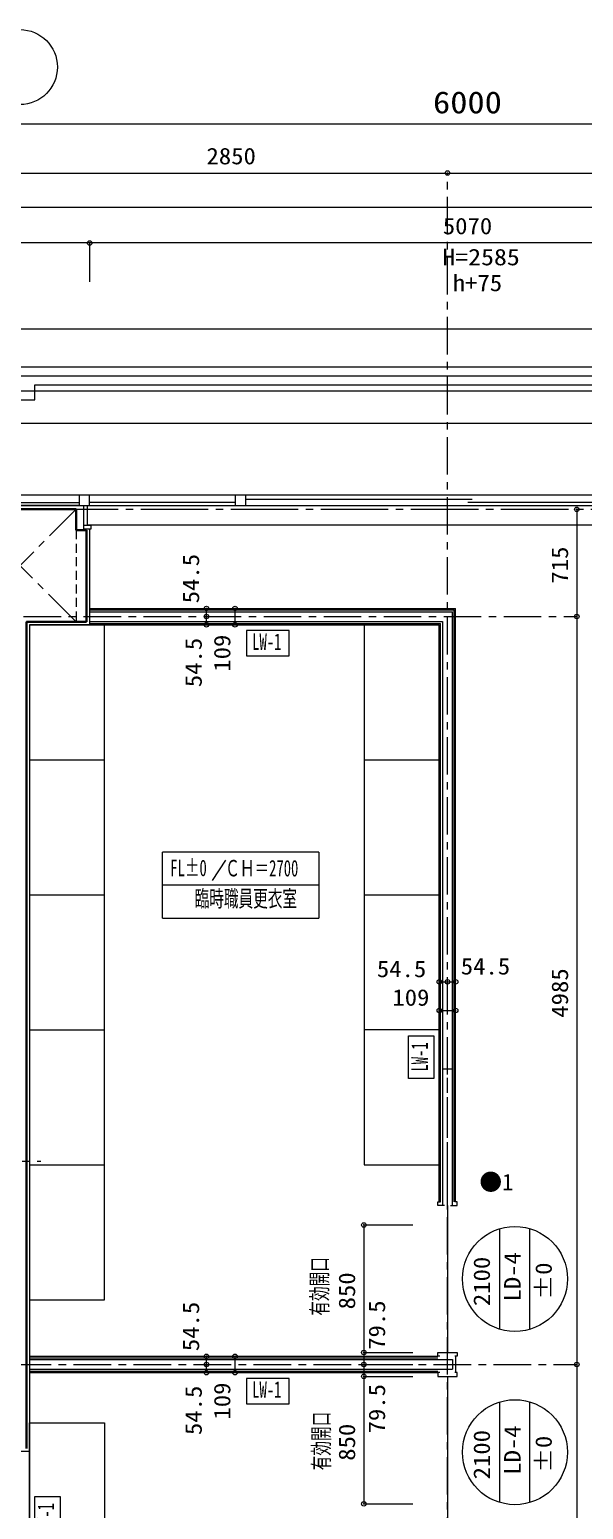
# Model space of a CAD drawing. Units: millimetres at full size, sheet at 1:50. Extents: x -48066 to 77311, y -302220 to 10476.
# Drawn here: x 12051 to 15742, y 612 to 10476 of the extents above; entities that cross this region are included whole.
import ezdxf
from ezdxf.enums import TextEntityAlignment as Align

# ---------------------------------------------------------------- set-up
doc = ezdxf.new("R2010")
doc.units = ezdxf.units.MM
doc.header["$LTSCALE"] = 50
doc.header["$PDMODE"] = 32
doc.header["$PDSIZE"] = 30
for name, pattern in [('CHAIN1', [8, 5, -1, 1, -1]), ('CHAIN2', [12, 9, -1, 1, -1]), ('DASHED1', [1.8, 1.2, -0.6]), ('DASHED2', [3, 2, -1])]:
    doc.linetypes.add(name, pattern=pattern)
for name, color, linetype, lineweight in [('0-0_通り芯', 4, 'Continuous', 18), ('0-1_壁芯', 4, 'Continuous', 18), ('0-4_z246', 3, 'Continuous', 18), ('0-6_LGS', 4, 'Continuous', 18), ('0-7_仕上げ線', 3, 'Continuous', 18), ('0-8_平詳寸法', 4, 'Continuous', 18), ('0-A_外部建具', 4, 'Continuous', 18), ('0-B_内部建具', 4, 'Continuous', 18), ('0-C_文字', 4, 'Continuous', 18), ('1-1_床雑', 4, 'Continuous', 18), ('3-1_室名符号', 4, 'Continuous', 18), ('3-4_Dｼｰﾄ', 4, 'Continuous', 18), ('4-4_柱・壁', 2, 'Continuous', 35), ('4-5_柱壁寸法', 7, 'CHAIN1', 9), ('C-F_補助線', 4, 'Continuous', 18)]:
    doc.layers.add(name, color=color, linetype=linetype, lineweight=lineweight)
doc.layers.add('6-8', color=7, linetype='Continuous')
doc.styles.add('ＭＳ ゴシック', font='')
doc.styles.get('ＭＳ ゴシック').set_extended_font_data('MS Gothic')

msp = doc.modelspace()

# ---------------------------------------------------------------- linework, layer by layer
at = {"layer": '0-0_通り芯'}
msp.add_line((11986.2, 9848.93), (17986.2, 9848.93), dxfattribs=at)
at = {"layer": '0-0_通り芯', "color": 6, "linetype": 'CHAIN2'}
msp.add_line((-21408.14, 7278.61), (26359.86, 7278.61), dxfattribs=at)
at = {"layer": '0-0_通り芯'}
msp.add_circle((11986.2, 10226.35), 250, dxfattribs=at)
at = {"layer": '0-1_壁芯'}
for p, q in [((11986.2, 9520.31), (14836.2, 9520.31)), ((14836.2, 9520.31), (17986.2, 9520.31)), ((15697.88, 7278.61), (15697.88, 6563.62)), ((15697.88, 6563.62), (15697.88, 1578.63)), ((15697.88, 1578.63), (15697.88, -666.38))]:
    msp.add_line(p, q, dxfattribs=at)
at = {"layer": '0-1_壁芯', "linetype": 'CHAIN1'}
for p, q in [((14836.2, -1289.33), (14836.2, 9520.31)), ((11611.19, 6563.62), (15697.88, 6563.62)), ((9300.82, 2933.61), (12125.37, 2933.61)), ((11943.8, 1578.62), (15697.88, 1578.63))]:
    msp.add_line(p, q, dxfattribs=at)
at = {"layer": '0-1_壁芯'}
for p in [(14836.2, 9520.31), (15697.88, 7278.61), (15697.88, 6563.62), (15697.88, 1578.63)]:
    msp.add_point(p, dxfattribs=at)
at = {"layer": '0-4_z246'}
for p, q in [((19461.19, 8478.61), (-13488.8, 8478.61)), ((-14528.8, 8228.61), (20501.19, 8228.61)), ((11986.2, 8167.91), (20501.19, 8167.91)), ((12086.2, 8108.61), (19311.19, 8108.61)), ((11986.2, 8068.11), (20501.19, 8068.11))]:
    msp.add_line(p, q, dxfattribs=at)
msp.add_lwpolyline([(11886.19, 8008.61), (12086.2, 8008.61), (12086.2, 8108.61)], dxfattribs=at)
at = {"layer": '0-6_LGS'}
for p, q in [((12451.2, 6596.11), (14868.69, 6596.11)), ((12451.2, 6531.11), (14803.69, 6531.11)), ((14803.69, 6531.11), (14803.69, 2638.11)), ((14868.69, 2638.11), (14868.69, 6596.11)), ((14803.69, 3548.61), (14868.69, 3548.61)), ((12051.19, 1546.11), (14868.7, 1546.11))]:
    msp.add_line(p, q, dxfattribs=at)
msp.add_lwpolyline([(12051.19, 1611.11), (14868.69, 1611.11), (14868.7, 1546.11)], dxfattribs=at)
at = {"layer": '0-7_仕上げ線'}
for p, q in [((12451.2, 7148.61), (12451.2, 6509.11)), ((12451.2, 6618.11), (14890.69, 6618.11)), ((14890.69, 2663.11), (14890.69, 6618.11)), ((12451.2, 6608.61), (14881.19, 6608.61)), ((12451.2, 6518.61), (14790.69, 6518.61)), ((14790.69, 2663.11), (14790.69, 6518.61)), ((14881.19, 2663.11), (14881.19, 6608.61)), ((12051.2, 6509.11), (12051.2, -611.89)), ((12051.2, 6509.11), (14781.69, 6509.11)), ((14781.69, 2663.11), (14781.69, 6509.11)), ((12051.19, 1633.11), (14771.69, 1633.11)), ((12051.19, 1623.61), (14771.69, 1623.61)), ((12051.19, 1533.61), (14772.19, 1533.61)), ((12051.19, 1524.11), (14772.19, 1524.11)), ((12051.2, 998.61), (11821.17, 998.61))]:
    msp.add_line(p, q, dxfattribs=at)
at = {"layer": '0-8_平詳寸法'}
for p, q in [((13229.58, 6563.62), (13229.58, 6618.12)), ((13420.17, 6509.12), (13420.17, 6618.12)), ((13229.58, 6509.12), (13229.58, 6563.62)), ((14781.7, 4129.11), (14836.2, 4129.11)), ((14836.2, 4129.11), (14890.7, 4129.11)), ((14781.7, 3938.52), (14890.7, 3938.52)), ((13229.58, 1578.62), (13229.58, 1633.12)), ((13229.58, 1524.12), (13229.58, 1578.62)), ((13420.17, 1524.12), (13420.17, 1633.12))]:
    msp.add_line(p, q, dxfattribs=at)
for p in [(13229.58, 6618.12), (13420.17, 6618.12), (13229.58, 6563.62), (13229.58, 6509.12), (13420.17, 6509.12), (14781.7, 4129.11), (14836.2, 4129.11), (14890.7, 4129.11), (14781.7, 3938.52), (14890.7, 3938.52), (13229.58, 1633.12), (13229.58, 1578.62), (13420.17, 1633.12), (13229.58, 1524.12), (13420.17, 1524.12)]:
    msp.add_point(p, dxfattribs=at)
at = {"layer": '0-A_外部建具'}
for p, q in [((12381.2, 7373.61), (5591.2, 7373.62)), ((12381.2, 7303.61), (10551.2, 7303.61)), ((11551.2, 7303.61), (19421.2, 7303.61)), ((11591.2, 7324.61), (12381.2, 7324.61)), ((12381.2, 7373.61), (12381.2, 7303.61)), ((12411.2, 7303.61), (12411.2, 7173.61)), ((12436.2, 7173.61), (12436.2, 7303.61)), ((12451.2, 7303.61), (12451.2, 7373.61)), ((13421.2, 7324.61), (12451.2, 7324.61)), ((13421.2, 7373.61), (13421.2, 7303.61)), ((13491.2, 7303.61), (13491.2, 7373.61)), ((15001.2, 7344.61), (13491.2, 7344.61)), ((16481.2, 7324.61), (14971.2, 7324.61)), ((12411.19, 7173.61), (12461.19, 7173.61)), ((17536.2, 7173.61), (12436.2, 7173.61))]:
    msp.add_line(p, q, dxfattribs=at)
for points in [[(22276.2, 7373.61), (11551.2, 7373.61), (11551.2, 7303.61)], [(12411.19, 7173.61), (12411.19, 7148.61), (12461.19, 7148.61), (12461.19, 7173.61)]]:
    msp.add_lwpolyline(points, dxfattribs=at)
at = {"layer": '0-B_内部建具', "linetype": 'DASHED2'}
msp.add_line((14836.19, 2638.61), (14836.19, 3528.61), dxfattribs=at)
at = {"layer": '0-B_内部建具'}
for p, q in [((14771.69, 2663.11), (14790.69, 2663.11)), ((14836.19, 2638.11), (14836.19, 1658.11)), ((14771.69, 1658.11), (14900.69, 1658.11)), ((14890.69, 1633.11), (14890.7, 1524.11)), ((14836.19, 1499.11), (14836.19, 519.11))]:
    msp.add_line(p, q, dxfattribs=at)
for points in [[(14816.19, 2638.11), (14771.69, 2638.11), (14771.69, 2663.11)], [(14856.19, 2638.11), (14900.69, 2638.11), (14900.69, 2663.11), (14885.69, 2663.11)], [(14786.19, 1633.11), (14771.69, 1633.11), (14771.69, 1658.11)], [(14900.69, 1658.11), (14900.69, 1633.11), (14885.69, 1633.11)], [(14786.19, 1524.11), (14772.19, 1524.11), (14772.19, 1499.11), (14900.69, 1499.11)], [(14900.69, 1499.11), (14900.69, 1524.11), (14885.69, 1524.11)]]:
    msp.add_lwpolyline(points, dxfattribs=at)
at = {"layer": '0-C_文字'}
for p, q in [((-16278.8, 9292.91), (22251.2, 9292.91)), ((12451.2, 9054.06), (-16278.8, 9054.06)), ((17521.2, 9054.06), (12451.2, 9054.06)), ((12451.2, 9054.06), (12451.2, 8795.53)), ((14278.65, 2508.14), (14605.15, 2508.14)), ((14278.65, 2508.14), (14278.65, 1658.14)), ((14278.65, 1658.14), (14605.15, 1658.14)), ((14278.65, 1658.14), (14278.65, 1578.63)), ((14278.65, 1578.63), (14605.15, 1578.63)), ((14278.65, 1578.63), (14278.65, 1499.11)), ((14278.65, 1499.11), (14605.15, 1499.11)), ((14278.65, 1499.11), (14278.65, 649.11)), ((14278.65, 649.11), (14605.15, 649.11))]:
    msp.add_line(p, q, dxfattribs=at)
for p in [(12451.2, 9054.06), (14278.65, 2508.14), (14278.65, 1658.14), (14278.65, 1578.63), (14278.65, 1499.11), (14278.65, 649.11)]:
    msp.add_point(p, dxfattribs=at)
at = {"layer": '1-1_床雑'}
for p, q in [((14781.19, 6508.61), (14281.19, 6508.61)), ((14781.19, 2908.61), (14781.19, 6508.61)), ((12051.2, 5608.61), (12551.2, 5608.61)), ((14281.19, 5608.61), (14781.19, 5608.61)), ((12051.2, 4708.61), (12551.2, 4708.61)), ((14281.19, 4708.61), (14781.19, 4708.61)), ((12051.2, 3808.61), (12551.2, 3808.61)), ((14781.19, 3808.61), (14281.19, 3808.61)), ((12051.2, 2908.61), (12551.2, 2908.61)), ((12051.2, 2008.61), (12551.2, 2008.61))]:
    msp.add_line(p, q, dxfattribs=at)
for points in [[(12551.2, 2008.61), (12551.2, 6508.61), (12051.2, 6508.61), (12051.2, 2008.61)], [(14281.19, 6508.61), (14281.19, 2908.61), (14781.19, 2908.61)], [(12051.2, -611.39), (12051.2, 1188.61), (12551.2, 1188.61), (12551.2, -611.39)]]:
    msp.add_lwpolyline(points, dxfattribs=at)
at = {"layer": '3-1_室名符号'}
for p, q in [((13977.9, 4993.1), (12936.76, 4993.1)), ((12936.76, 4553.36), (12936.76, 4993.1)), ((13357.35, 4940.04), (13268.53, 4803.59)), ((13977.9, 4993.1), (13977.9, 4553.36)), ((13977.9, 4773.1), (12936.76, 4773.1)), ((12936.76, 4553.36), (13977.9, 4553.36))]:
    msp.add_line(p, q, dxfattribs=at)
at = {"layer": '3-4_Dｼｰﾄ'}
for p, q in [((13781.92, 6301.36), (13781.92, 6470.02)), ((13496.43, 6301.36), (13781.92, 6301.36)), ((14745.46, 3769.21), (14745.46, 3483.71)), ((14745.46, 3483.71), (14576.8, 3483.71)), ((13781.92, 1316.37), (13781.92, 1485.02)), ((13496.43, 1316.37), (13781.92, 1316.37)), ((12253.87, 698.08), (12253.87, 412.58))]:
    msp.add_line(p, q, dxfattribs=at)
for points in [[(13781.92, 6470.02), (13496.43, 6470.02), (13496.43, 6301.36)], [(14576.8, 3483.71), (14576.8, 3769.21), (14745.46, 3769.21)], [(13781.92, 1485.02), (13496.43, 1485.02), (13496.43, 1316.37)], [(12085.21, 412.58), (12085.21, 698.08), (12253.87, 698.08)]]:
    msp.add_lwpolyline(points, dxfattribs=at)
at = {"layer": '4-4_柱・壁'}
for p, q in [((11601.19, 7278.61), (12361.2, 7278.61)), ((12361.2, 7278.61), (12361.2, 7138.61)), ((12431.2, 7138.61), (12361.2, 7138.61)), ((12431.2, 7138.61), (12431.2, 6528.61))]:
    msp.add_line(p, q, dxfattribs=at)
at = {"layer": '4-4_柱・壁', "color": 3, "linetype": 'DASHED1', "lineweight": 18}
msp.add_line((12361.2, 7138.61), (12361.2, 6528.61), dxfattribs=at)
at = {"layer": '4-4_柱・壁'}
msp.add_lwpolyline([(12431.2, 6528.61), (12031.2, 6528.61), (12031.2, 1018.62)], dxfattribs=at)
at = {"layer": '4-5_柱壁寸法'}
for p, q in [((11611.19, 7278.62), (12361.2, 6528.62)), ((12361.2, 7278.62), (11611.19, 6528.62))]:
    msp.add_line(p, q, dxfattribs=at)
at = {"layer": 'C-F_補助線'}
for p, q in [((-15461.21, 7853.42), (21487.75, 7853.42)), ((15185.77, 1813.21), (15185.77, 2484.03)), ((15385.77, 1813.21), (15385.77, 2484.03)), ((15185.77, 658.36), (15185.77, 1329.19)), ((15385.77, 658.36), (15385.77, 1329.19))]:
    msp.add_line(p, q, dxfattribs=at)
for centre in [(15285.77, 2148.61), (15285.77, 993.76)]:
    msp.add_circle(centre, 350, dxfattribs=at)

# ---------------------------------------------------------------- texts
at = {"layer": '0-0_通り芯', "style": 'ＭＳ ゴシック', "width": 1.15}
msp.add_text('6000', height=146.6, dxfattribs=at).set_placement((14739.95, 9873.93), align=Align.BOTTOM_LEFT)
at = {"layer": '0-1_壁芯', "style": 'ＭＳ ゴシック', "width": 1.1}
msp.add_text('2850', height=110, dxfattribs=at).set_placement((13229.95, 9545.31), align=Align.BOTTOM_LEFT)
for s, p in [('715', (15672.88, 6783.62)), ('4985', (15672.88, 3889.87))]:
    msp.add_text(s, height=110, rotation=90, dxfattribs=at).set_placement(p, align=Align.BOTTOM_LEFT)
at = {"layer": '0-8_平詳寸法', "style": 'ＭＳ ゴシック', "width": 1.1}
for s, p in [('54.5', (13213.92, 6652.14)), ('54.5', (13231.39, 6092.94)), ('109', (13422.04, 6196.33)), ('54.5', (13213.92, 1667.14)), ('54.5', (13231.39, 1107.94)), ('109', (13422.04, 1211.33))]:
    msp.add_text(s, height=110, rotation=90, dxfattribs=at).set_placement(p, align=Align.BOTTOM_LEFT)
for s, p in [('54.5', (14365.51, 4127.3)), ('54.5', (14924.71, 4144.77)), ('109', (14468.91, 3936.65))]:
    msp.add_text(s, height=110, dxfattribs=at).set_placement(p, align=Align.BOTTOM_LEFT)
at = {"layer": '0-C_文字', "style": 'ＭＳ ゴシック', "width": 1.1}
msp.add_text('5070', height=110, dxfattribs=at).set_placement((14804.95, 9079.06), align=Align.BOTTOM_LEFT)
at = {"layer": '0-C_文字', "style": 'ＭＳ ゴシック'}
for s, width, p in [('有効開口', 0.65, (14071.12, 1903.98)), ('850', 1.1, (14253.65, 1945.64)), ('79.5', 1.1, (14453.51, 1676.1)), ('79.5', 1.1, (14453.51, 1119)), ('有効開口', 0.65, (14082.4, 873.39)), ('850', 1.1, (14253.65, 936.61))]:
    msp.add_text(s, height=110, rotation=90, dxfattribs=dict(at, width=width)).set_placement(p, align=Align.BOTTOM_LEFT)
at = {"layer": '3-1_室名符号', "style": 'ＭＳ ゴシック', "width": 0.65}
for s, p in [('FL±0', (12988.78, 4800.34)), ('ＣＨ＝2700', (13354.92, 4798.6))]:
    msp.add_text(s, height=110, dxfattribs=at).set_placement(p, align=Align.BOTTOM_LEFT)
msp.add_text('臨時職員更衣室', height=110, rotation=359.999, dxfattribs=at).set_placement((13151.03, 4595.78), align=Align.BOTTOM_LEFT)
at = {"layer": '3-4_Dｼｰﾄ', "style": 'ＭＳ ゴシック', "width": 0.65}
for p in [(13534.61, 6308.57), (13534.61, 1323.58)]:
    msp.add_text('LW-1', height=110, dxfattribs=at).set_placement(p, align=Align.BOTTOM_LEFT)
for p in [(14738.25, 3531.02), (12246.66, 459.89)]:
    msp.add_text('LW-1', height=110, rotation=90, dxfattribs=at).set_placement(p, align=Align.BOTTOM_LEFT)
at = {"layer": '6-8', "style": 'ＭＳ ゴシック'}
msp.add_text('●1', height=110.9, dxfattribs=at).set_placement((15048.75, 2705.74), align=Align.BOTTOM_LEFT)
at = {"layer": 'C-F_補助線', "style": 'ＭＳ ゴシック'}
for s, width, p in [('H=2585', 1.15, (14801.81, 8872.09)), ('h+75', 1.1, (14871.26, 8699.69))]:
    msp.add_text(s, height=110, dxfattribs=dict(at, width=width)).set_placement(p, align=Align.BOTTOM_LEFT)
at = {"layer": 'C-F_補助線', "style": 'ＭＳ ゴシック', "width": 1.1}
for s, p in [('2100', (15152.24, 1967.28)), ('LD-4', (15356.55, 1997.81)), ('±0', (15564.39, 2011.15)), ('2100', (15152.24, 812.43)), ('LD-4', (15356.55, 842.96)), ('±0', (15564.39, 856.3))]:
    msp.add_text(s, height=110, rotation=90, dxfattribs=at).set_placement(p, align=Align.BOTTOM_LEFT)

doc.saveas('drawing.dxf')
